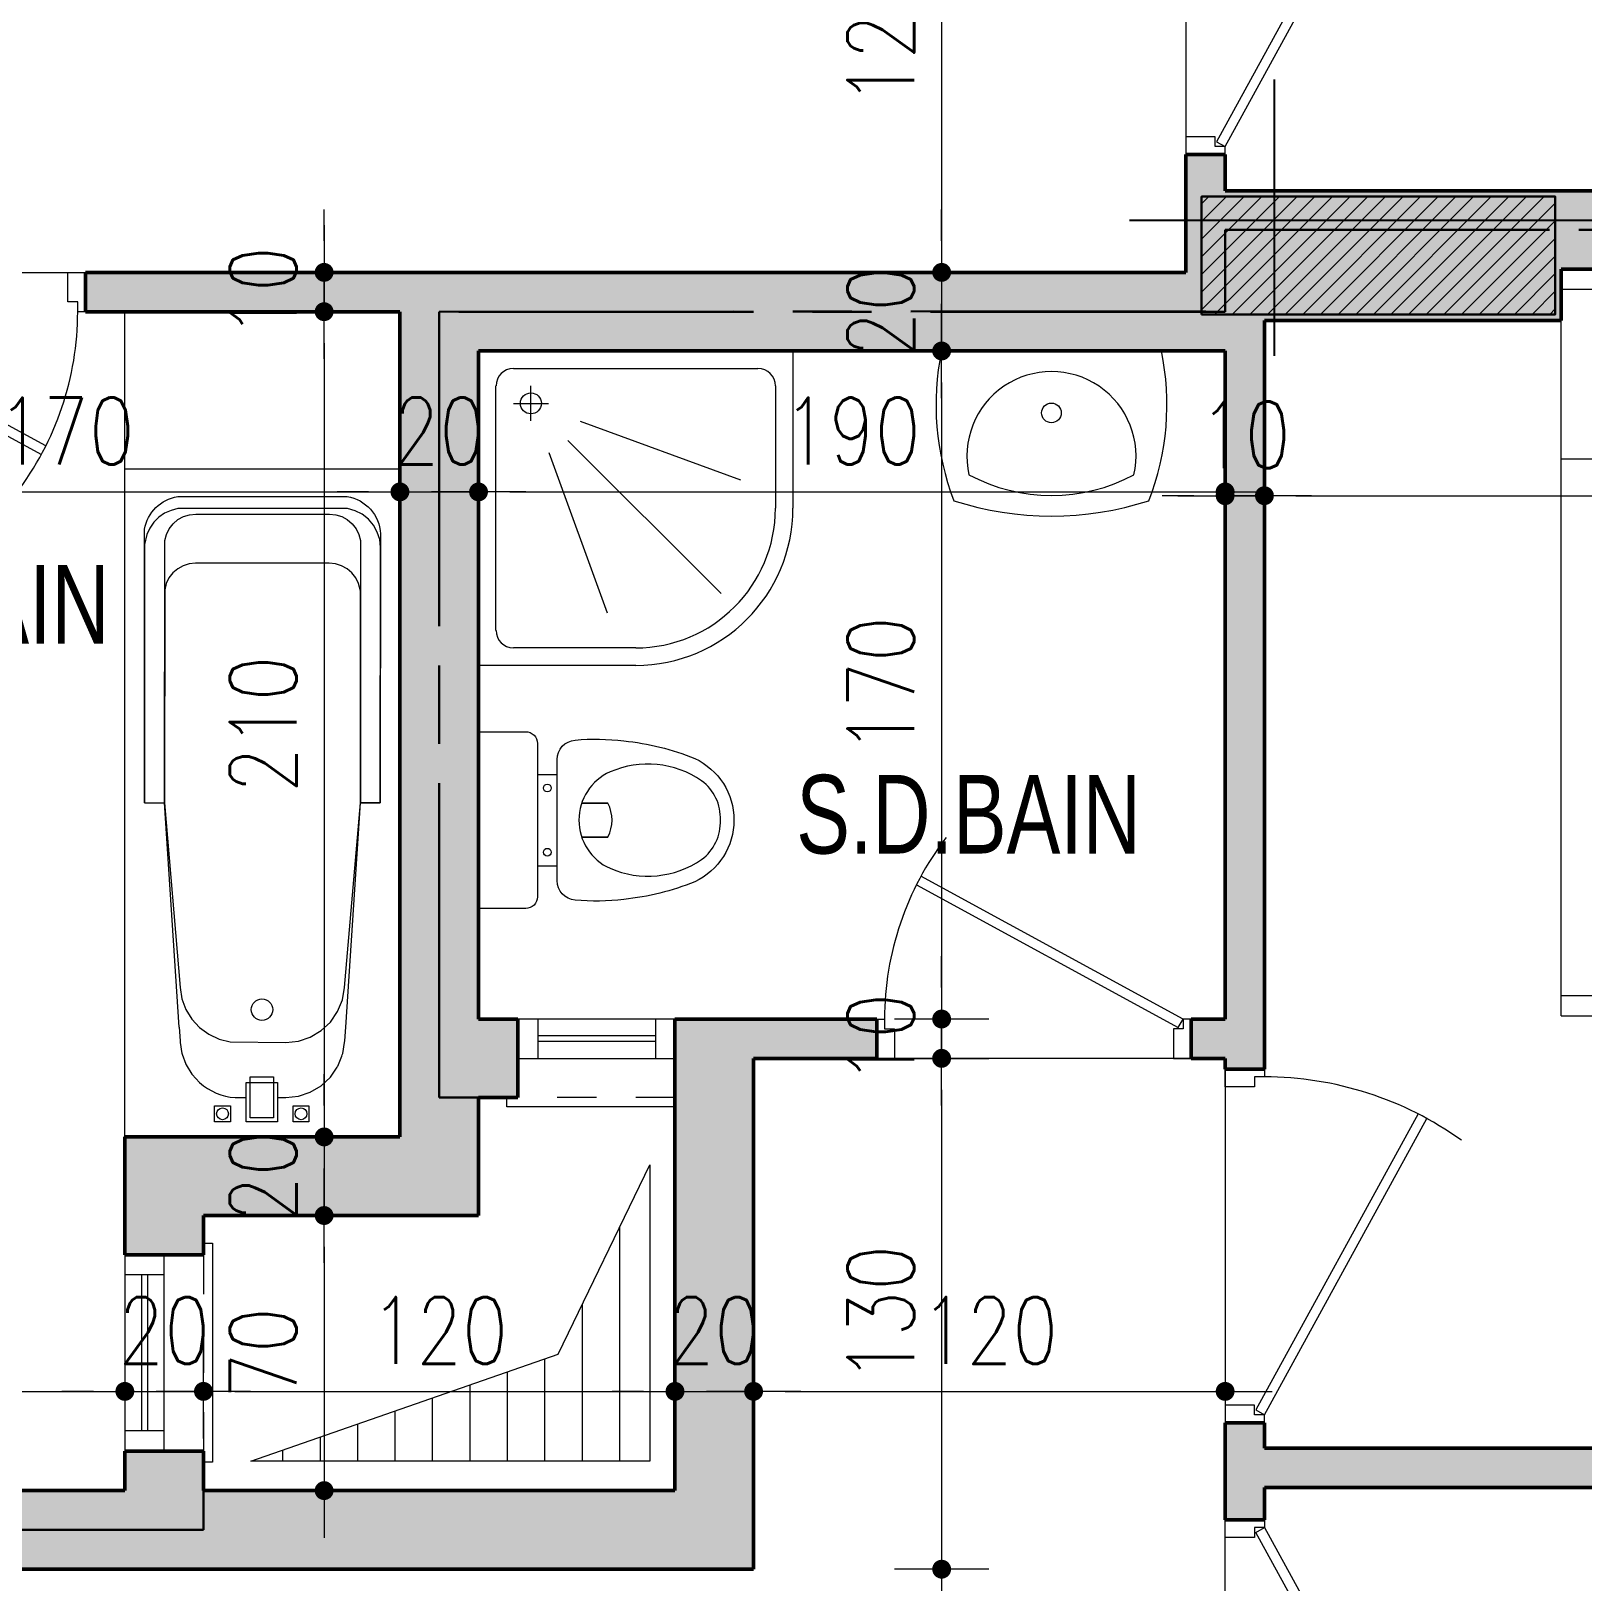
# Model space of a CAD drawing. Header units: millimetres. Extents: x 906 to 2589, y -1235 to -637.
# Drawn here: x 2562.404 to 2566.353, y -1218.896 to -1214.95 of the extents above; entities that cross this region are included whole.
import ezdxf

# ---------------------------------------------------------------- set-up
doc = ezdxf.new("R2010")
doc.units = ezdxf.units.MM
doc.linetypes.add('AXES', pattern=[2, 1.25, -0.25, 0.25, -0.25])
doc.linetypes.add('HIDDEN', pattern=[0.375, 0.25, -0.125])
doc.layers.get('DEFPOINTS').update_dxf_attribs({"color": 255, "lineweight": 13})
for name, color, linetype, lineweight in [('A-signe', 7, 'Continuous', 9), ('APPUITS', 7, 'Continuous', 18), ('AXE LIMITE', 1, 'AXES', 30), ('DIM.', 4, 'Continuous', 25), ('GAINE', 7, 'Continuous', 20), ('interrompu', 7, 'HIDDEN', 15), ('MENUISERIE', 7, 'Continuous', 13), ('MEUBLE', 35, 'Continuous', 15), ('MUR 0.5', 7, 'Continuous', 50), ('POTEAUX ARCH', 7, 'Continuous', 30), ('POTEAUX HACHURE', 7, 'Continuous', 15), ('SANITAIRE', 7, 'Continuous', 15), ('TEXTE', 7, 'Continuous', 20)]:
    doc.layers.add(name, color=color, linetype=linetype, lineweight=lineweight)
for name, color, linetype in [('AXE', 7, 'AXES'), ('TEINTE 1', 30, 'Continuous'), ('TEINTE 2', 3, 'Continuous')]:
    doc.layers.add(name, color=color, linetype=linetype)
doc.styles.add('atef', font='romans.shx', dxfattribs={"width": 0.8})
doc.styles.add('STYLE4', font='swisscl.ttf')
doc.dimstyles.new('COTEXT', dxfattribs={"dimscale": 0, "dimtxt": 0.17, "dimasz": 0.08, "dimexe": 0.015, "dimexo": 0.015, "dimgap": 0.07, "dimtad": 1, "dimdec": 0, "dimlfac": 100, "dimzin": 0, "dimdsep": 46, "dimtxsty": 'atef', "dimblk": 'SIG2', "dimcen": 0.15, "dimse1": 1, "dimse2": 1, "dimclrd": 256, "dimclre": 6, "dimclrt": 2, "dimadec": 0, "dimazin": 0, "dimtfac": 0.5, "dimtdec": 0, "dimtix": 1, "dimtmove": 2, "dimatfit": 1, "dimldrblk": 'SIG2', "dimfxl": 0.18, "dimtolj": 1, "dimtzin": 0, "dimlwd": 18, "dimarcsym": 0})

# ---------------------------------------------------------------- blocks, each defined once
blk = doc.blocks.new('PORTE 0.90')
at = {"layer": 'MENUISERIE'}
for points in [[(-0.7859, 0.3911), (-0.0325, -0.0217), (-0.02, 0), (-0.7742, 0.4132)], [(-0.9, 0), (-0.88, 0), (-0.88, -0.025), (-0.855, -0.025), (-0.855, -0.1), (-0.9, -0.1)], [(0, 0), (-0.02, 0), (-0.02, -0.025), (-0.045, -0.025), (-0.045, -0.1), (0, -0.1)]]:
    blk.add_lwpolyline(points, dxfattribs=at)
blk.add_arc((-0.02, 0), 0.86, 144.3645, 180, dxfattribs=at)
blk = doc.blocks.new('P - 0.80')
at = {"layer": 'MENUISERIE'}
for points in [[(-0.6991, 0.3412), (-0.0325, -0.0217), (-0.02, 0), (-0.6875, 0.3633)], [(-0.8, 0), (-0.78, 0), (-0.78, -0.025), (-0.755, -0.025), (-0.755, -0.1), (-0.8, -0.1)], [(0, 0), (-0.02, 0), (-0.02, -0.025), (-0.045, -0.025), (-0.045, -0.1), (0, -0.1)]]:
    blk.add_lwpolyline(points, dxfattribs=at)
blk.add_arc((-0.02, 0), 0.76, 142.5454, 180, dxfattribs=at)
blk = doc.blocks.new('BAIGNOIR 0.70-1.70')
at = {"layer": 'SANITAIRE'}
for p, q in [((0.138, 0.2794), (0.1006, 0.85)), ((0.562, 0.2794), (0.6, 0.85))]:
    blk.add_line(p, q, dxfattribs=at)
for points in [[(0, 1.7), (0.7, 1.7), (0.7, 0), (0, 0)], [(0.5998, 1.3897), (0.5949, 1.4081), (0.5877, 1.4226), (0.5778, 1.4353), (0.5656, 1.4458), (0.5514, 1.4536), (0.536, 1.4584), (0.52, 1.46), (0.18, 1.46), (0.164, 1.4584), (0.1486, 1.4536), (0.1344, 1.4458), (0.1222, 1.4353), (0.1123, 1.4226), (0.1051, 1.4081), (0.1014, 1.3925), (0.1006, 0.85), (0.1407, 0.38), (0.1454, 0.3515), (0.1555, 0.3243), (0.1706, 0.2996), (0.1902, 0.2783), (0.2136, 0.2612), (0.2398, 0.2488), (0.2679, 0.2417), (0.4097, 0.24), (0.4416, 0.2437), (0.472, 0.254), (0.4995, 0.2705), (0.523, 0.2924), (0.5413, 0.3188), (0.5536, 0.3485), (0.5593, 0.38), (0.6, 0.85)], [(0.3885, 0.0388), (0.3085, 0.0388), (0.3085, 0.1388), (0.3885, 0.1388)], [(0.3785, 0.0488), (0.3185, 0.0488), (0.3185, 0.1526), (0.3785, 0.1526)], [(0.2685, 0.0388), (0.2285, 0.0388), (0.2285, 0.0788), (0.2685, 0.0788)], [(0.4685, 0.0388), (0.4285, 0.0388), (0.4285, 0.0788), (0.4685, 0.0788)]]:
    blk.add_lwpolyline(points, close=True, dxfattribs=at)
for points in [[(0.0501, 0.85), (0.0501, 1.5465, -0.315661), (0.1344, 1.6296), (0.5656, 1.6296, -0.356924), (0.6506, 1.5346), (0.65, 0.85), (0.6, 0.85)], [(0.1452, 0.2123, 0.002879), (0.1457, 0.2106), (0.1552, 0.1851, 0.002875), (0.1559, 0.1836), (0.1703, 0.1601, 0.001962), (0.171, 0.1592), (0.1902, 0.1383, 0.167547), (0.2806, 0.1), (0.3085, 0.1), (0.3085, 0.1388), (0.3885, 0.1388), (0.3885, 0.1), (0.4097, 0.1), (0.4416, 0.1036), (0.472, 0.1139), (0.4995, 0.1304), (0.523, 0.1524), (0.5405, 0.1776, 0.004777), (0.5419, 0.1802), (0.5523, 0.2053, 0.012058), (0.5543, 0.2123)]]:
    blk.add_lwpolyline(points, format="xyb", dxfattribs=at)
at = {"layer": 'SANITAIRE', "elevation": 0.0009}
blk.add_lwpolyline([(0.1016, 1.5175), (0.1057, 1.5331), (0.1129, 1.5476), (0.1228, 1.5603), (0.135, 1.5708), (0.1491, 1.5786), (0.1645, 1.5834), (0.1806, 1.585), (0.5206, 1.585), (0.5366, 1.5834), (0.552, 1.5786), (0.5661, 1.5708), (0.5784, 1.5603), (0.5883, 1.5476), (0.5955, 1.5331), (0.5996, 1.5175), (0.6, 0.85), (0.65, 0.85), (0.6506, 1.5), (0.6486, 1.5201), (0.6425, 1.5393), (0.6328, 1.5569), (0.6197, 1.5723), (0.6038, 1.5847), (0.5857, 1.5936), (0.5662, 1.5988), (0.1349, 1.5988), (0.1176, 1.5944), (0.1012, 1.587), (0.0865, 1.5768), (0.0738, 1.5641), (0.0636, 1.5494), (0.0562, 1.533), (0.0501, 1.5079), (0.0501, 0.85), (0.1006, 0.85)], close=True, dxfattribs=at)
at = {"layer": 'SANITAIRE'}
for points in [[(0.0501, 0.85), (0.1006, 0.85)], [(0.138, 0.2794), (0.1404, 0.2447)], [(0.5596, 0.2447), (0.562, 0.2794)], [(0.1404, 0.2447), (0.1407, 0.24), (0.1452, 0.2123)], [(0.5543, 0.2123), (0.5593, 0.24), (0.5596, 0.2447)]]:
    blk.add_lwpolyline(points, dxfattribs=at)
for centre, radius in [((0.349, 0.3239), 0.0274), ((0.2485, 0.0588), 0.015), ((0.4485, 0.0588), 0.015)]:
    blk.add_circle(centre, radius, dxfattribs=at)
blk = doc.blocks.new('SIG2')
at = {"layer": 'A-signe'}
for p, q in [((0, 1.5), (0, 0.5)), ((0, 0.5), (0, -0.5)), ((-1.5, 0), (-0.5, 0)), ((-0.5, 0), (0.5, 0)), ((0.5, 0), (1.5, 0)), ((0, -0.5), (0, -1.5))]:
    blk.add_line(p, q, dxfattribs=at)
at = {"layer": 'A-signe', "const_width": 0.3}
blk.add_lwpolyline([(-0.15, 0, 1), (0.15, 0, 1)], format="xyb", close=True, dxfattribs=at)
blk = doc.blocks.new('*D1093')
at = {"layer": 'DEFPOINTS', "color": 0, "transparency": 16777216}
for p in [(2565.1985, -1214.364), (2564.7214, -1215.564), (2565.0305, -1215.564)]:
    blk.add_point(p, dxfattribs=at)
at = {"layer": 'DIM.', "lineweight": 18, "transparency": 16777216}
blk.add_line((2564.7214, -1214.444), (2564.7214, -1215.484), dxfattribs=at)
at = {"layer": 'DIM.', "lineweight": 18, "transparency": 16777216, "xscale": 0.08, "yscale": 0.08, "zscale": 0.08}
for p, rotation in [((2564.7214, -1214.364), 90), ((2564.7214, -1215.564), 270)]:
    blk.add_blockref('SIG2', p, dxfattribs=dict(at, rotation=rotation))
at = {"layer": 'DIM.', "color": 2, "transparency": 16777216, "insert": (2564.5664, -1214.964), "char_height": 0.17, "attachment_point": 5, "rotation": 90, "style": 'atef'}
blk.add_mtext('\\A1;120', dxfattribs=at)
blk = doc.blocks.new('*D1094')
at = {"layer": 'DEFPOINTS', "color": 0, "transparency": 16777216}
for p in [(2565.0886, -1215.564), (2564.7214, -1215.764), (2565.0305, -1215.764)]:
    blk.add_point(p, dxfattribs=at)
at = {"layer": 'DIM.', "lineweight": 18, "transparency": 16777216}
for p, q in [((2564.7214, -1215.484), (2564.7214, -1215.404)), ((2564.7214, -1215.564), (2564.7214, -1215.764)), ((2564.7214, -1215.844), (2564.7214, -1215.924))]:
    blk.add_line(p, q, dxfattribs=at)
at = {"layer": 'DIM.', "lineweight": 18, "transparency": 16777216, "xscale": 0.08, "yscale": 0.08, "zscale": 0.08}
for p, rotation in [((2564.7214, -1215.564), 270), ((2564.7214, -1215.764), 90)]:
    blk.add_blockref('SIG2', p, dxfattribs=dict(at, rotation=rotation))
at = {"layer": 'DIM.', "color": 2, "transparency": 16777216, "insert": (2564.5664, -1215.664), "char_height": 0.17, "attachment_point": 5, "rotation": 90, "style": 'atef'}
blk.add_mtext('\\A1;20', dxfattribs=at)
blk = doc.blocks.new('*D1095')
at = {"layer": 'DEFPOINTS', "color": 0, "transparency": 16777216}
for p in [(2565.0029, -1215.764), (2564.7214, -1217.464), (2565.3491, -1217.464)]:
    blk.add_point(p, dxfattribs=at)
at = {"layer": 'DIM.', "lineweight": 18, "transparency": 16777216}
blk.add_line((2564.7214, -1215.844), (2564.7214, -1217.384), dxfattribs=at)
at = {"layer": 'DIM.', "lineweight": 18, "transparency": 16777216, "xscale": 0.08, "yscale": 0.08, "zscale": 0.08}
for p, rotation in [((2564.7214, -1215.764), 90), ((2564.7214, -1217.464), 270)]:
    blk.add_blockref('SIG2', p, dxfattribs=dict(at, rotation=rotation))
at = {"layer": 'DIM.', "color": 2, "transparency": 16777216, "insert": (2564.5664, -1216.614), "char_height": 0.17, "attachment_point": 5, "rotation": 90, "style": 'atef'}
blk.add_mtext('\\A1;170', dxfattribs=at)
blk = doc.blocks.new('*D1096')
at = {"layer": 'DEFPOINTS', "color": 0, "transparency": 16777216}
for p in [(2565.0099, -1217.464), (2564.7214, -1217.564), (2565.0029, -1217.564)]:
    blk.add_point(p, dxfattribs=at)
at = {"layer": 'DIM.', "lineweight": 18, "transparency": 16777216}
for p, q in [((2564.7214, -1217.384), (2564.7214, -1217.304)), ((2564.7214, -1217.464), (2564.7214, -1217.564)), ((2564.7214, -1217.644), (2564.7214, -1217.724))]:
    blk.add_line(p, q, dxfattribs=at)
at = {"layer": 'DIM.', "lineweight": 18, "transparency": 16777216, "xscale": 0.08, "yscale": 0.08, "zscale": 0.08}
for p, rotation in [((2564.7214, -1217.464), 270), ((2564.7214, -1217.564), 90)]:
    blk.add_blockref('SIG2', p, dxfattribs=dict(at, rotation=rotation))
at = {"layer": 'DIM.', "color": 2, "transparency": 16777216, "insert": (2564.5664, -1217.514), "char_height": 0.17, "attachment_point": 5, "rotation": 90, "style": 'atef'}
blk.add_mtext('\\A1;10', dxfattribs=at)
blk = doc.blocks.new('*D1097')
at = {"layer": 'DEFPOINTS', "color": 0, "transparency": 16777216}
for p in [(2565.0673, -1217.564), (2564.2428, -1218.864), (2564.7214, -1218.864)]:
    blk.add_point(p, dxfattribs=at)
at = {"layer": 'DIM.', "lineweight": 18, "transparency": 16777216}
blk.add_line((2564.7214, -1217.644), (2564.7214, -1218.784), dxfattribs=at)
at = {"layer": 'DIM.', "lineweight": 18, "transparency": 16777216, "xscale": 0.08, "yscale": 0.08, "zscale": 0.08}
for p, rotation in [((2564.7214, -1217.564), 90), ((2564.7214, -1218.864), 270)]:
    blk.add_blockref('SIG2', p, dxfattribs=dict(at, rotation=rotation))
at = {"layer": 'DIM.', "color": 2, "transparency": 16777216, "insert": (2564.5664, -1218.214), "char_height": 0.17, "attachment_point": 5, "rotation": 90, "style": 'atef'}
blk.add_mtext('\\A1;130', dxfattribs=at)
blk = doc.blocks.new('*D1098')
at = {"layer": 'DEFPOINTS', "color": 0, "transparency": 16777216}
for p in [(2563.244, -1215.564), (2563.1499, -1215.664), (2563.244, -1215.664)]:
    blk.add_point(p, dxfattribs=at)
at = {"layer": 'DIM.', "lineweight": 18, "transparency": 16777216}
for p, q in [((2563.1499, -1215.484), (2563.1499, -1215.404)), ((2563.1499, -1215.564), (2563.1499, -1215.664)), ((2563.1499, -1215.744), (2563.1499, -1215.824))]:
    blk.add_line(p, q, dxfattribs=at)
at = {"layer": 'DIM.', "lineweight": 18, "transparency": 16777216, "xscale": 0.08, "yscale": 0.08, "zscale": 0.08}
for p, rotation in [((2563.1499, -1215.564), 270), ((2563.1499, -1215.664), 90)]:
    blk.add_blockref('SIG2', p, dxfattribs=dict(at, rotation=rotation))
at = {"layer": 'DIM.', "color": 2, "transparency": 16777216, "insert": (2562.9949, -1215.614), "char_height": 0.17, "attachment_point": 5, "rotation": 90, "style": 'atef'}
blk.add_mtext('\\A1;10', dxfattribs=at)
blk = doc.blocks.new('*D1101')
at = {"layer": 'DEFPOINTS', "color": 0, "transparency": 16777216}
for p in [(2561.6618, -1218.862), (2562.1815, -1222.9741), (2564.3397, -1222.9741)]:
    blk.add_point(p, dxfattribs=at)
at = {"layer": 'DIM.', "lineweight": 18, "transparency": 16777216}
blk.add_line((2562.1815, -1218.942), (2562.1815, -1222.8941), dxfattribs=at)
at = {"layer": 'DIM.', "lineweight": 18, "transparency": 16777216, "xscale": 0.08, "yscale": 0.08, "zscale": 0.08}
for p, rotation in [((2562.1815, -1218.862), 90), ((2562.1815, -1222.9741), 270)]:
    blk.add_blockref('SIG2', p, dxfattribs=dict(at, rotation=rotation))
at = {"layer": 'DIM.', "color": 2, "transparency": 16777216, "insert": (2562.0265, -1220.9181), "char_height": 0.17, "attachment_point": 5, "rotation": 90, "style": 'atef'}
blk.add_mtext('\\A1;411', dxfattribs=at)
blk = doc.blocks.new('CUVETTE -2')
at = {"layer": 'SANITAIRE'}
for p, q in [((0.1089, 0.15), (0.1089, 0.2)), ((0.3411, 0.15), (0.3411, 0.2))]:
    blk.add_line(p, q, dxfattribs=at)
at = {"layer": 'SANITAIRE', "flags": 128}
for points in [[(0.068, 0.5503, -0.290899), (0.225, 0.6501)], [(0.225, 0.6501, -0.290899), (0.382, 0.5503)], [(0.225, 0.6154, 0.251168), (0.1249, 0.5678)], [(0.3251, 0.5678, 0.251168), (0.225, 0.6154)], [(0.1249, 0.5678, 0.259575), (0.1024, 0.335)], [(0.3476, 0.335, 0.259575), (0.3251, 0.5678)], [(0.0232, 0.3699, -0.068521), (0.068, 0.5503)], [(0.382, 0.5503, -0.068521), (0.4268, 0.3699)], [(0.0212, 0.2458, -0.05039), (0.0232, 0.3699)], [(0.4268, 0.3699, -0.05039), (0.4288, 0.2458)], [(0.1024, 0.335, 0.300692), (0.225, 0.2557)], [(0.225, 0.2557, 0.300692), (0.3476, 0.335)], [(0.379, 0.2), (0.071, 0.2, -0.39005), (0.0212, 0.2458)], [(0.4288, 0.2458, -0.39005), (0.379, 0.2)], [(0.45, 0), (0, 0), (0, 0.12, -0.414214), (0.03, 0.15)], [(0.03, 0.15), (0.42, 0.15, -0.414214), (0.45, 0.12)]]:
    blk.add_lwpolyline(points, format="xyb", dxfattribs=at)
at = {"layer": 'SANITAIRE'}
for points in [[(0.1819, 0.3292), (0.1819, 0.3292), (0.1819, 0.2625), (0.1819, 0.2625)], [(0.2681, 0.3292), (0.2681, 0.3292), (0.2681, 0.2625), (0.2681, 0.2625)]]:
    blk.add_lwpolyline(points, close=True, dxfattribs=at)
at = {"layer": 'SANITAIRE', "flags": 128}
blk.add_lwpolyline([(0.45, 0.12), (0.45, 0)], dxfattribs=at)
at = {"layer": 'SANITAIRE'}
for centre in [(0.1434, 0.175), (0.3066, 0.175)]:
    blk.add_circle(centre, 0.00977, dxfattribs=at)
blk.add_arc((0.225, 0.246), 0.0937, 62.6078, 117.3922, dxfattribs=at)
blk = doc.blocks.new('douche-2')
at = {"color": 0, "linetype": 'ByBlock'}
for p, q in [((0.0889, -0.0444), (0.7111, -0.0444)), ((0.0444, -0.7111), (0.0444, -0.0889)), ((0.1333, -0.1778), (0.1333, -0.0889)), ((0.7556, -0.0889), (0.7556, -0.4)), ((0.0889, -0.1333), (0.1778, -0.1333)), ((0.2586, -0.1789), (0.6667, -0.3275)), ((0.2276, -0.2276), (0.6171, -0.6171)), ((0.1789, -0.2586), (0.3275, -0.6667)), ((0.4, -0.7556), (0.0889, -0.7556))]:
    blk.add_line(p, q, dxfattribs=at)
at = {"color": 0}
blk.add_lwpolyline([(0.4, -0.8), (0, -0.8), (0, 0), (0.8, 0), (0.8, -0.4)], dxfattribs=at)
at = {"color": 0, "linetype": 'ByBlock'}
blk.add_circle((0.1333, -0.1333), 0.0267, dxfattribs=at)
for centre, radius, start, end in [((0.0889, -0.0889), 0.0444, 90, 180), ((0.7111, -0.0889), 0.0444, 0, 90), ((0.4, -0.4), 0.3556, 270, 0), ((0.4, -0.4), 0.4, 270, 0), ((0.0889, -0.7111), 0.0444, 180, 270)]:
    blk.add_arc(centre, radius, start, end, dxfattribs=at)
blk = doc.blocks.new('L.MAIN 56-46')
at = {"layer": 'SANITAIRE', "linetype": 'Continuous'}
blk.add_line((0, 0), (0, 0.56), dxfattribs=at)
blk.add_circle((-0.1575, 0.28), 0.025, dxfattribs=at)
for centre, radius, start, end in [((-0.1365, -0.1054), 0.6792, 78.4082, 111.1055), ((0.3903, 0.2801), 0.8103, 162.1661, 197.8338), ((0.0788, 0.28), 0.4463, 151.9275, 208.0725), ((-0.2678, 0.28), 0.2153, 257.3196, 102.6804), ((-0.1365, 0.6605), 0.6744, 248.7374, 281.6753)]:
    blk.add_arc(centre, radius, start, end, dxfattribs=at)
blk = doc.blocks.new('*D1283')
at = {"layer": 'DEFPOINTS', "color": 0, "transparency": 16777216}
for p in [(2563.5428, -1215.764), (2565.4428, -1215.764), (2565.4428, -1216.1226)]:
    blk.add_point(p, dxfattribs=at)
at = {"layer": 'DIM.', "lineweight": 18, "transparency": 16777216}
blk.add_line((2563.6228, -1216.1226), (2565.3628, -1216.1226), dxfattribs=at)
at = {"layer": 'DIM.', "lineweight": 18, "transparency": 16777216, "xscale": 0.08, "yscale": 0.08, "zscale": 0.08, "rotation": 180}
blk.add_blockref('SIG2', (2563.5428, -1216.1226), dxfattribs=at)
at = {"layer": 'DIM.', "lineweight": 18, "transparency": 16777216, "xscale": 0.08, "yscale": 0.08, "zscale": 0.08}
blk.add_blockref('SIG2', (2565.4428, -1216.1226), dxfattribs=at)
at = {"layer": 'DIM.', "color": 2, "transparency": 16777216, "insert": (2564.4928, -1215.9676), "char_height": 0.17, "attachment_point": 5, "style": 'atef'}
blk.add_mtext('\\A1;190', dxfattribs=at)
blk = doc.blocks.new('*D1146')
at = {"layer": 'DEFPOINTS', "color": 0, "transparency": 16777216}
for p in [(2562.6428, -1218.4115), (2561.6428, -1218.664), (2562.6428, -1218.664)]:
    blk.add_point(p, dxfattribs=at)
at = {"layer": 'DIM.', "lineweight": 18, "transparency": 16777216}
blk.add_line((2561.7228, -1218.4115), (2562.5628, -1218.4115), dxfattribs=at)
at = {"layer": 'DIM.', "lineweight": 18, "transparency": 16777216, "xscale": 0.08, "yscale": 0.08, "zscale": 0.08, "rotation": 180}
blk.add_blockref('SIG2', (2561.6428, -1218.4115), dxfattribs=at)
at = {"layer": 'DIM.', "lineweight": 18, "transparency": 16777216, "xscale": 0.08, "yscale": 0.08, "zscale": 0.08}
blk.add_blockref('SIG2', (2562.6428, -1218.4115), dxfattribs=at)
at = {"layer": 'DIM.', "color": 2, "transparency": 16777216, "insert": (2562.1428, -1218.2565), "char_height": 0.17, "attachment_point": 5, "style": 'atef'}
blk.add_mtext('\\A1;100', dxfattribs=at)
blk = doc.blocks.new('*D1147')
at = {"layer": 'DEFPOINTS', "color": 0, "transparency": 16777216}
for p in [(2562.8428, -1218.4115), (2562.6428, -1218.664), (2562.8428, -1218.664)]:
    blk.add_point(p, dxfattribs=at)
at = {"layer": 'DIM.', "lineweight": 18, "transparency": 16777216}
for p, q in [((2562.5628, -1218.4115), (2562.4828, -1218.4115)), ((2562.6428, -1218.4115), (2562.8428, -1218.4115)), ((2562.9228, -1218.4115), (2563.0028, -1218.4115))]:
    blk.add_line(p, q, dxfattribs=at)
at = {"layer": 'DIM.', "lineweight": 18, "transparency": 16777216, "xscale": 0.08, "yscale": 0.08, "zscale": 0.08}
blk.add_blockref('SIG2', (2562.6428, -1218.4115), dxfattribs=at)
at = {"layer": 'DIM.', "lineweight": 18, "transparency": 16777216, "xscale": 0.08, "yscale": 0.08, "zscale": 0.08, "rotation": 180}
blk.add_blockref('SIG2', (2562.8428, -1218.4115), dxfattribs=at)
at = {"layer": 'DIM.', "color": 2, "transparency": 16777216, "insert": (2562.7428, -1218.2565), "char_height": 0.17, "attachment_point": 5, "style": 'atef'}
blk.add_mtext('\\A1;20', dxfattribs=at)
blk = doc.blocks.new('*D1148')
at = {"layer": 'DEFPOINTS', "color": 0, "transparency": 16777216}
for p in [(2564.0428, -1218.4115), (2562.8428, -1218.664), (2564.0428, -1218.664)]:
    blk.add_point(p, dxfattribs=at)
at = {"layer": 'DIM.', "lineweight": 18, "transparency": 16777216}
blk.add_line((2562.9228, -1218.4115), (2563.9628, -1218.4115), dxfattribs=at)
at = {"layer": 'DIM.', "lineweight": 18, "transparency": 16777216, "xscale": 0.08, "yscale": 0.08, "zscale": 0.08, "rotation": 180}
blk.add_blockref('SIG2', (2562.8428, -1218.4115), dxfattribs=at)
at = {"layer": 'DIM.', "lineweight": 18, "transparency": 16777216, "xscale": 0.08, "yscale": 0.08, "zscale": 0.08}
blk.add_blockref('SIG2', (2564.0428, -1218.4115), dxfattribs=at)
at = {"layer": 'DIM.', "color": 2, "transparency": 16777216, "insert": (2563.4428, -1218.2565), "char_height": 0.17, "attachment_point": 5, "style": 'atef'}
blk.add_mtext('\\A1;120', dxfattribs=at)
blk = doc.blocks.new('*D1149')
at = {"layer": 'DEFPOINTS', "color": 0, "transparency": 16777216}
for p in [(2564.2428, -1218.4115), (2564.0428, -1218.664), (2564.2428, -1218.864)]:
    blk.add_point(p, dxfattribs=at)
at = {"layer": 'DIM.', "lineweight": 18, "transparency": 16777216}
for p, q in [((2563.9628, -1218.4115), (2563.8828, -1218.4115)), ((2564.0428, -1218.4115), (2564.2428, -1218.4115)), ((2564.3228, -1218.4115), (2564.4028, -1218.4115))]:
    blk.add_line(p, q, dxfattribs=at)
at = {"layer": 'DIM.', "lineweight": 18, "transparency": 16777216, "xscale": 0.08, "yscale": 0.08, "zscale": 0.08}
blk.add_blockref('SIG2', (2564.0428, -1218.4115), dxfattribs=at)
at = {"layer": 'DIM.', "lineweight": 18, "transparency": 16777216, "xscale": 0.08, "yscale": 0.08, "zscale": 0.08, "rotation": 180}
blk.add_blockref('SIG2', (2564.2428, -1218.4115), dxfattribs=at)
at = {"layer": 'DIM.', "color": 2, "transparency": 16777216, "insert": (2564.1428, -1218.2565), "char_height": 0.17, "attachment_point": 5, "style": 'atef'}
blk.add_mtext('\\A1;20', dxfattribs=at)
blk = doc.blocks.new('*D1150')
at = {"layer": 'DEFPOINTS', "color": 0, "transparency": 16777216}
for p in [(2565.4428, -1218.1598), (2565.4428, -1218.4115), (2564.2428, -1218.864)]:
    blk.add_point(p, dxfattribs=at)
at = {"layer": 'DIM.', "lineweight": 18, "transparency": 16777216}
blk.add_line((2564.3228, -1218.4115), (2565.3628, -1218.4115), dxfattribs=at)
at = {"layer": 'DIM.', "lineweight": 18, "transparency": 16777216, "xscale": 0.08, "yscale": 0.08, "zscale": 0.08, "rotation": 180}
blk.add_blockref('SIG2', (2564.2428, -1218.4115), dxfattribs=at)
at = {"layer": 'DIM.', "lineweight": 18, "transparency": 16777216, "xscale": 0.08, "yscale": 0.08, "zscale": 0.08}
blk.add_blockref('SIG2', (2565.4428, -1218.4115), dxfattribs=at)
at = {"layer": 'DIM.', "color": 2, "transparency": 16777216, "insert": (2564.8428, -1218.2565), "char_height": 0.17, "attachment_point": 5, "style": 'atef'}
blk.add_mtext('\\A1;120', dxfattribs=at)
blk = doc.blocks.new('*D1281')
at = {"layer": 'DEFPOINTS', "color": 0, "transparency": 16777216}
for p in [(2563.3428, -1216.1226), (2561.6428, -1216.4564), (2563.3428, -1216.4564)]:
    blk.add_point(p, dxfattribs=at)
at = {"layer": 'DIM.', "lineweight": 18, "transparency": 16777216}
blk.add_line((2561.7228, -1216.1226), (2563.2628, -1216.1226), dxfattribs=at)
at = {"layer": 'DIM.', "lineweight": 18, "transparency": 16777216, "xscale": 0.08, "yscale": 0.08, "zscale": 0.08, "rotation": 180}
blk.add_blockref('SIG2', (2561.6428, -1216.1226), dxfattribs=at)
at = {"layer": 'DIM.', "lineweight": 18, "transparency": 16777216, "xscale": 0.08, "yscale": 0.08, "zscale": 0.08}
blk.add_blockref('SIG2', (2563.3428, -1216.1226), dxfattribs=at)
at = {"layer": 'DIM.', "color": 2, "transparency": 16777216, "insert": (2562.4928, -1215.9676), "char_height": 0.17, "attachment_point": 5, "style": 'atef'}
blk.add_mtext('\\A1;170', dxfattribs=at)
blk = doc.blocks.new('*D1282')
at = {"layer": 'DEFPOINTS', "color": 0, "transparency": 16777216}
for p in [(2563.5428, -1215.764), (2563.5428, -1216.1226), (2563.3428, -1216.4564)]:
    blk.add_point(p, dxfattribs=at)
at = {"layer": 'DIM.', "lineweight": 18, "transparency": 16777216}
for p, q in [((2563.2628, -1216.1226), (2563.1828, -1216.1226)), ((2563.3428, -1216.1226), (2563.5428, -1216.1226)), ((2563.6228, -1216.1226), (2563.7028, -1216.1226))]:
    blk.add_line(p, q, dxfattribs=at)
at = {"layer": 'DIM.', "lineweight": 18, "transparency": 16777216, "xscale": 0.08, "yscale": 0.08, "zscale": 0.08}
blk.add_blockref('SIG2', (2563.3428, -1216.1226), dxfattribs=at)
at = {"layer": 'DIM.', "lineweight": 18, "transparency": 16777216, "xscale": 0.08, "yscale": 0.08, "zscale": 0.08, "rotation": 180}
blk.add_blockref('SIG2', (2563.5428, -1216.1226), dxfattribs=at)
at = {"layer": 'DIM.', "color": 2, "transparency": 16777216, "insert": (2563.4428, -1215.9676), "char_height": 0.17, "attachment_point": 5, "style": 'atef'}
blk.add_mtext('\\A1;20', dxfattribs=at)
blk = doc.blocks.new('*D1156')
at = {"layer": 'DEFPOINTS', "color": 0, "transparency": 16777216}
for p in [(2565.4428, -1215.6628), (2565.5428, -1215.8645), (2565.5428, -1216.1323)]:
    blk.add_point(p, dxfattribs=at)
at = {"layer": 'DIM.', "lineweight": 18, "transparency": 16777216}
for p, q in [((2565.3628, -1216.1323), (2565.2828, -1216.1323)), ((2565.4428, -1216.1323), (2565.5428, -1216.1323)), ((2565.6228, -1216.1323), (2565.7028, -1216.1323))]:
    blk.add_line(p, q, dxfattribs=at)
at = {"layer": 'DIM.', "lineweight": 18, "transparency": 16777216, "xscale": 0.08, "yscale": 0.08, "zscale": 0.08}
blk.add_blockref('SIG2', (2565.4428, -1216.1323), dxfattribs=at)
at = {"layer": 'DIM.', "lineweight": 18, "transparency": 16777216, "xscale": 0.08, "yscale": 0.08, "zscale": 0.08, "rotation": 180}
blk.add_blockref('SIG2', (2565.5428, -1216.1323), dxfattribs=at)
at = {"layer": 'DIM.', "color": 2, "transparency": 16777216, "insert": (2565.4928, -1215.9773), "char_height": 0.17, "attachment_point": 5, "style": 'atef'}
blk.add_mtext('\\A1;10', dxfattribs=at)
blk = doc.blocks.new('*D1284')
at = {"layer": 'DEFPOINTS', "color": 0, "transparency": 16777216}
for p in [(2565.5428, -1215.9658), (2569.6428, -1215.9561), (2569.6428, -1216.1323)]:
    blk.add_point(p, dxfattribs=at)
at = {"layer": 'DIM.', "lineweight": 18, "transparency": 16777216}
blk.add_line((2565.6228, -1216.1323), (2569.5628, -1216.1323), dxfattribs=at)
at = {"layer": 'DIM.', "lineweight": 18, "transparency": 16777216, "xscale": 0.08, "yscale": 0.08, "zscale": 0.08, "rotation": 180}
blk.add_blockref('SIG2', (2565.5428, -1216.1323), dxfattribs=at)
at = {"layer": 'DIM.', "lineweight": 18, "transparency": 16777216, "xscale": 0.08, "yscale": 0.08, "zscale": 0.08}
blk.add_blockref('SIG2', (2569.6428, -1216.1323), dxfattribs=at)
at = {"layer": 'DIM.', "color": 2, "transparency": 16777216, "insert": (2567.5928, -1215.9773), "char_height": 0.17, "attachment_point": 5, "style": 'atef'}
blk.add_mtext('\\A1;410', dxfattribs=at)
blk = doc.blocks.new('*D1285')
at = {"layer": 'DEFPOINTS', "color": 0, "transparency": 16777216}
for p in [(2563.3428, -1215.664), (2563.1499, -1217.764), (2563.3428, -1217.764)]:
    blk.add_point(p, dxfattribs=at)
at = {"layer": 'DIM.', "lineweight": 18, "transparency": 16777216}
blk.add_line((2563.1499, -1215.744), (2563.1499, -1217.684), dxfattribs=at)
at = {"layer": 'DIM.', "lineweight": 18, "transparency": 16777216, "xscale": 0.08, "yscale": 0.08, "zscale": 0.08}
for p, rotation in [((2563.1499, -1215.664), 90), ((2563.1499, -1217.764), 270)]:
    blk.add_blockref('SIG2', p, dxfattribs=dict(at, rotation=rotation))
at = {"layer": 'DIM.', "color": 2, "transparency": 16777216, "insert": (2562.9949, -1216.714), "char_height": 0.17, "attachment_point": 5, "rotation": 90, "style": 'atef'}
blk.add_mtext('\\A1;210', dxfattribs=at)
blk = doc.blocks.new('*D1286')
at = {"layer": 'DEFPOINTS', "color": 0, "transparency": 16777216}
for p in [(2563.3428, -1217.764), (2563.1499, -1217.964), (2563.5428, -1217.964)]:
    blk.add_point(p, dxfattribs=at)
at = {"layer": 'DIM.', "lineweight": 18, "transparency": 16777216}
for p, q in [((2563.1499, -1217.684), (2563.1499, -1217.604)), ((2563.1499, -1217.764), (2563.1499, -1217.964)), ((2563.1499, -1218.044), (2563.1499, -1218.124))]:
    blk.add_line(p, q, dxfattribs=at)
at = {"layer": 'DIM.', "lineweight": 18, "transparency": 16777216, "xscale": 0.08, "yscale": 0.08, "zscale": 0.08}
for p, rotation in [((2563.1499, -1217.764), 270), ((2563.1499, -1217.964), 90)]:
    blk.add_blockref('SIG2', p, dxfattribs=dict(at, rotation=rotation))
at = {"layer": 'DIM.', "color": 2, "transparency": 16777216, "insert": (2562.9949, -1217.864), "char_height": 0.17, "attachment_point": 5, "rotation": 90, "style": 'atef'}
blk.add_mtext('\\A1;20', dxfattribs=at)
blk = doc.blocks.new('*D1287')
at = {"layer": 'DEFPOINTS', "color": 0, "transparency": 16777216}
for p in [(2563.5428, -1217.964), (2563.1499, -1218.664), (2563.4428, -1218.664)]:
    blk.add_point(p, dxfattribs=at)
at = {"layer": 'DIM.', "lineweight": 18, "transparency": 16777216}
blk.add_line((2563.1499, -1218.044), (2563.1499, -1218.584), dxfattribs=at)
at = {"layer": 'DIM.', "lineweight": 18, "transparency": 16777216, "xscale": 0.08, "yscale": 0.08, "zscale": 0.08}
for p, rotation in [((2563.1499, -1217.964), 90), ((2563.1499, -1218.664), 270)]:
    blk.add_blockref('SIG2', p, dxfattribs=dict(at, rotation=rotation))
at = {"layer": 'DIM.', "color": 2, "transparency": 16777216, "insert": (2562.9949, -1218.314), "char_height": 0.17, "attachment_point": 5, "rotation": 90, "style": 'atef'}
blk.add_mtext('\\A1;70', dxfattribs=at)
blk = doc.blocks.new('A$C4AA77CC6')
at = {"linetype": 'ByBlock'}
for p, q in [((1.1226, 2.0646), (0, 0.5318)), ((1.8487, 1.5329), (1.1226, 2.0646)), ((1.0926, 2.0237), (1.8187, 1.4919)), ((1.8487, 1.5329), (0.7261, 0)), ((0.5703, 1.3105), (0.9596, 1.0253)), ((0.6745, 0.636), (0.5703, 1.3105)), ((0.9596, 1.0253), (0.6745, 0.636)), ((0.3964, 0.9656), (0.1713, 0.6582)), ((0.6526, 0.778), (0.3964, 0.9656)), ((0.1713, 0.6582), (0.6426, 0.313)), ((1.0112, 0.3894), (0.6745, 0.636)), ((0.7561, 0.041), (0.03, 0.5727)), ((0, 0.5318), (0.7261, 0)), ((0.6426, 0.313), (0.8077, 0.5384))]:
    blk.add_line(p, q, dxfattribs=at)

msp = doc.modelspace()

# ---------------------------------------------------------------- hatches: boundary and pattern name
at = {"layer": 'GAINE'}
h = msp.add_hatch(dxfattribs=at)
h.set_pattern_fill('ANSI31', color=256, scale=0.03, angle=45)
h.set_pattern_definition([(90, (1404.80503, -156.94594), (-0.09525, 2e-17), [])])
h.paths.add_polyline_path([(2563.979, -1217.8352), (2563.979, -1218.5892), (2562.9634, -1218.5892), (2563.7458, -1218.3168)])
at = {"layer": 'POTEAUX HACHURE'}
h = msp.add_hatch(dxfattribs=at)
h.set_pattern_fill('ANSI31', color=256, scale=0.01)
h.set_pattern_definition([(45, (1519.92713, -320.840743), (-0.0224506403, 0.0224506403), [])])
h.paths.add_polyline_path([(2565.383, -1215.6711), (2566.283, -1215.6711), (2566.283, -1215.3711), (2565.383, -1215.3711)])
at = {"layer": 'TEINTE 1'}
h = msp.add_hatch(color=256, dxfattribs=at)
h.dxf.hatch_style = 1
h.paths.add_polyline_path([(2568.7928, -1214.2561), (2568.8728, -1214.2561), (2568.8728, -1214.0061), (2568.5428, -1214.0061), (2568.5428, -1215.3561), (2565.4428, -1215.3561), (2565.4428, -1215.264), (2565.3428, -1215.264), (2565.3428, -1215.264), (2565.3428, -1215.564), (2562.5428, -1215.564), (2562.5428, -1215.664), (2563.3428, -1215.664), (2563.3428, -1217.764), (2563.3428, -1217.764), (2562.6428, -1217.764), (2562.6428, -1218.064), (2562.8428, -1218.064), (2562.8428, -1217.964), (2563.5428, -1217.964), (2563.5428, -1217.664), (2563.4428, -1217.664), (2563.4428, -1215.664), (2565.4428, -1215.6628), (2565.4428, -1215.4561), (2568.6678, -1215.4561), (2568.6678, -1215.3061), (2568.7928, -1215.3061)])
h = msp.add_hatch(color=256, dxfattribs=at)
h.dxf.hatch_style = 1
h.paths.add_polyline_path([(2562.8428, -1218.664), (2562.8428, -1218.564), (2562.6428, -1218.564), (2562.6428, -1218.664), (2561.6428, -1218.664), (2561.6428, -1215.664), (2561.7428, -1215.664), (2561.7428, -1215.564), (2561.1428, -1215.564), (2561.1428, -1215.414), (2561.0428, -1215.414), (2561.0428, -1215.664), (2561.5428, -1215.664), (2561.5428, -1218.614), (2559.1628, -1218.614), (2559.1628, -1218.0846), (2559.0321, -1217.9539), (2558.9614, -1218.0246), (2559.0628, -1218.1261), (2559.0628, -1218.714), (2561.1128, -1218.714), (2561.1128, -1218.764), (2562.8428, -1218.764)])
at = {"layer": 'TEINTE 2'}
h = msp.add_hatch(color=256, dxfattribs=at)
h.dxf.hatch_style = 1
h.paths.add_polyline_path([(2569.8928, -1215.3061), (2568.6678, -1215.3061), (2568.6678, -1215.4561), (2565.4428, -1215.4561), (2565.4428, -1215.6628), (2563.4428, -1215.664), (2563.4428, -1217.664), (2563.5428, -1217.664), (2563.6428, -1217.664), (2563.6428, -1217.464), (2563.5428, -1217.464), (2563.5428, -1215.764), (2565.4428, -1215.764), (2565.4428, -1217.464), (2565.3561, -1217.464), (2565.3561, -1217.564), (2565.4428, -1217.564), (2565.4428, -1217.5913), (2565.5428, -1217.5913), (2565.5428, -1215.6861), (2566.298, -1215.6861), (2566.298, -1215.5561), (2569.6428, -1215.5561), (2569.6428, -1216.3561), (2569.9728, -1216.3561), (2569.9728, -1216.1061), (2569.8928, -1216.1061)])
h = msp.add_hatch(color=256, dxfattribs=at)
h.dxf.hatch_style = 1
h.paths.add_polyline_path([(2564.2428, -1217.564), (2564.5561, -1217.564), (2564.5561, -1217.464), (2564.0428, -1217.464), (2564.0428, -1218.664), (2562.8428, -1218.664), (2562.8428, -1218.664), (2562.8428, -1218.764), (2561.1128, -1218.764), (2561.1128, -1221.3499), (2561.2128, -1221.3499), (2561.2128, -1218.864), (2564.2428, -1218.864)])
h = msp.add_hatch(color=256, dxfattribs=at)
h.dxf.hatch_style = 1
h.paths.add_polyline_path([(2569.8928, -1218.0061), (2569.9728, -1218.0061), (2569.9728, -1217.7561), (2569.6428, -1217.7561), (2569.6425, -1218.5561), (2565.5428, -1218.5561), (2565.5428, -1218.4913), (2565.4428, -1218.4913), (2565.4428, -1218.7381), (2565.5428, -1218.7381), (2565.5428, -1218.6561), (2567.6428, -1218.6561), (2569.6428, -1218.6561), (2569.6428, -1219.4561), (2569.9728, -1219.4561), (2569.9728, -1219.2061), (2569.8928, -1219.2061)])

# ---------------------------------------------------------------- linework, layer by layer
at = {"layer": 'APPUITS'}
for points in [[(2564.0428, -1217.687), (2563.615, -1217.687), (2563.615, -1217.664)], [(2562.8428, -1218.034), (2562.8658, -1218.034), (2562.8658, -1218.5919), (2562.8428, -1218.5919)]]:
    msp.add_lwpolyline(points, dxfattribs=at)
at = {"layer": 'AXE'}
for p, q in [((2565.5678, -1215.073), (2565.5678, -1215.776)), ((2565.1995, -1215.4311), (2566.4385, -1215.4311))]:
    msp.add_line(p, q, dxfattribs=at)
at = {"layer": 'AXE LIMITE', "ltscale": 0.6}
for points in [[(2562.8428, -1218.664), (2562.8428, -1218.764), (2561.1128, -1218.764), (2561.1128, -1218.714), (2559.0628, -1218.714), (2559.0628, -1218.1261), (2557.9427, -1217.0059), (2557.9427, -1212.914)], [(2563.5428, -1217.664), (2563.4428, -1217.664), (2563.4428, -1215.664), (2565.4428, -1215.6628), (2565.4428, -1215.4561), (2568.6678, -1215.4561), (2568.6678, -1215.3061)], [(2568.6678, -1215.3061), (2568.6678, -1215.4561), (2565.4428, -1215.4561), (2565.4428, -1215.664), (2563.4428, -1215.664), (2563.4428, -1217.664), (2563.5428, -1217.664)], [(2566.9879, -1225.434), (2566.9879, -1225.5761), (2563.2128, -1225.5761), (2563.2128, -1223.0761), (2561.1128, -1223.0761), (2561.1128, -1218.764), (2562.8428, -1218.764), (2562.8428, -1218.664)]]:
    msp.add_lwpolyline(points, dxfattribs=at)
at = {"layer": 'GAINE'}
msp.add_lwpolyline([(2563.979, -1217.8352), (2563.979, -1218.5892), (2562.9634, -1218.5892), (2563.7458, -1218.3168)], close=True, dxfattribs=at)
at = {"layer": 'interrompu', "ltscale": 0.2}
for p, q in [((2564.0428, -1217.664), (2563.6428, -1217.664)), ((2562.8428, -1218.064), (2562.8428, -1218.564))]:
    msp.add_line(p, q, dxfattribs=at)
at = {"layer": 'MENUISERIE'}
for p, q in [((2565.3428, -1214.364), (2565.3428, -1215.264)), ((2561.7428, -1215.564), (2562.5428, -1215.564)), ((2565.3561, -1217.564), (2564.5561, -1217.564)), ((2565.4428, -1217.5913), (2565.4428, -1218.4913)), ((2565.4428, -1219.6381), (2565.4428, -1218.7381))]:
    msp.add_line(p, q, dxfattribs=at)
at = {"layer": 'MENUISERIE', "color": 2, "linetype": 'Continuous'}
for p, q in [((2564.0428, -1217.464), (2563.6428, -1217.464)), ((2563.6949, -1217.564), (2563.6949, -1217.464)), ((2563.9928, -1217.464), (2563.9928, -1217.564)), ((2563.9928, -1217.5065), (2563.695, -1217.5065)), ((2563.9928, -1217.5215), (2563.695, -1217.5215)), ((2563.6454, -1217.564), (2564.0428, -1217.564)), ((2562.6428, -1218.064), (2562.6428, -1218.564)), ((2562.7428, -1218.5615), (2562.7428, -1218.064)), ((2562.6428, -1218.114), (2562.7428, -1218.114)), ((2562.6853, -1218.114), (2562.6853, -1218.5118)), ((2562.7003, -1218.114), (2562.7003, -1218.5118)), ((2562.7428, -1218.5119), (2562.6428, -1218.5119))]:
    msp.add_line(p, q, dxfattribs=at)
at = {"layer": 'MUR 0.5'}
for p, q in [((2565.4428, -1215.264), (2565.3428, -1215.264)), ((2565.3428, -1215.264), (2565.3428, -1215.564)), ((2565.4428, -1215.264), (2565.4428, -1215.3561)), ((2568.5428, -1215.3561), (2565.4428, -1215.3561)), ((2569.6428, -1215.5561), (2566.298, -1215.5561)), ((2566.298, -1215.5561), (2566.298, -1215.6861)), ((2565.3428, -1215.564), (2562.5428, -1215.564)), ((2562.5428, -1215.664), (2562.5428, -1215.564)), ((2563.3428, -1215.664), (2562.5428, -1215.664)), ((2563.3428, -1215.664), (2563.3428, -1217.764)), ((2565.5428, -1215.6861), (2565.5428, -1217.5913)), ((2566.298, -1215.6861), (2565.5428, -1215.6861)), ((2563.5428, -1215.764), (2563.5428, -1217.464)), ((2565.4428, -1215.764), (2563.5428, -1215.764)), ((2565.4428, -1215.764), (2565.4428, -1217.464)), ((2563.6428, -1217.464), (2563.5428, -1217.464)), ((2563.6428, -1217.464), (2563.6428, -1217.664)), ((2564.5561, -1217.464), (2564.0428, -1217.464)), ((2564.0428, -1217.464), (2564.0428, -1218.664)), ((2564.5561, -1217.464), (2564.5561, -1217.564)), ((2565.4428, -1217.464), (2565.3561, -1217.464)), ((2565.3561, -1217.464), (2565.3561, -1217.564)), ((2564.5561, -1217.564), (2564.2428, -1217.564)), ((2564.2428, -1217.564), (2564.2428, -1218.864)), ((2565.4428, -1217.564), (2565.3561, -1217.564)), ((2565.4428, -1217.564), (2565.4428, -1217.5913)), ((2565.5428, -1217.5913), (2565.4428, -1217.5913)), ((2563.5428, -1217.664), (2563.5428, -1217.964)), ((2563.6428, -1217.664), (2563.5428, -1217.664)), ((2562.6428, -1217.764), (2562.6428, -1218.064)), ((2563.3428, -1217.764), (2562.6428, -1217.764)), ((2562.8428, -1217.964), (2562.8428, -1218.064)), ((2563.5428, -1217.964), (2562.8428, -1217.964)), ((2562.6428, -1218.064), (2562.8428, -1218.064)), ((2565.4428, -1218.4913), (2565.4428, -1218.5561)), ((2565.4428, -1218.4913), (2565.4428, -1218.7381)), ((2565.5428, -1218.4913), (2565.4428, -1218.4913)), ((2565.5428, -1218.4913), (2565.5428, -1218.5561)), ((2565.5428, -1218.5561), (2569.6425, -1218.5561)), ((2562.6428, -1218.564), (2562.6428, -1218.664)), ((2562.6428, -1218.564), (2562.8428, -1218.564)), ((2562.8428, -1218.564), (2562.8428, -1218.664)), ((2562.6428, -1218.664), (2561.6428, -1218.664)), ((2564.0428, -1218.664), (2562.8428, -1218.664)), ((2565.5428, -1218.6561), (2565.5428, -1218.7381)), ((2567.6428, -1218.6561), (2565.5428, -1218.6561)), ((2565.5428, -1218.7381), (2565.4428, -1218.7381)), ((2564.2428, -1218.864), (2561.2128, -1218.864))]:
    msp.add_line(p, q, dxfattribs=at)
at = {"layer": 'POTEAUX ARCH'}
msp.add_lwpolyline([(2565.383, -1215.6711), (2566.283, -1215.6711), (2566.283, -1215.3711), (2565.383, -1215.3711)], close=True, dxfattribs=at)
at = {"layer": 'SANITAIRE'}
msp.add_line((2562.6428, -1216.064), (2562.6428, -1215.664), dxfattribs=at)

# ---------------------------------------------------------------- block references
at = {"layer": 'MENUISERIE'}
for name, p, rotation in [('PORTE 0.90', (2565.4428, -1215.264), 270), ('P - 0.80', (2561.7428, -1215.664), 180), ('PORTE 0.90', (2565.5428, -1218.4913), 270)]:
    msp.add_blockref(name, p, dxfattribs=dict(at, rotation=rotation))
msp.add_blockref('P - 0.80', (2565.3561, -1217.464), dxfattribs=at)
at = {"layer": 'MENUISERIE', "xscale": -1, "rotation": 270}
msp.add_blockref('PORTE 0.90', (2565.5428, -1218.7381), dxfattribs=at)
at = {"layer": 'MEUBLE'}
for p, rotation in [((2561.8893, -1213.6694), 306.2173682448366), ((2566.884, -1215.1271), 216.2173682448366)]:
    msp.add_blockref('A$C4AA77CC6', p, dxfattribs=dict(at, rotation=rotation))
at = {"layer": 'SANITAIRE'}
for name, p in [('douche-2', (2563.5428, -1215.764)), ('BAIGNOIR 0.70-1.70', (2562.6428, -1217.764))]:
    msp.add_blockref(name, p, dxfattribs=at)
for name, p, rotation in [('L.MAIN 56-46', (2565.2808, -1215.764), 90), ('CUVETTE -2', (2563.5428, -1216.7328), 269.9999999999239)]:
    msp.add_blockref(name, p, dxfattribs=dict(at, rotation=rotation))

# ---------------------------------------------------------------- texts
at = {"layer": 'TEXTE', "char_height": 0.2, "width": 0.808023, "attachment_point": 1, "style": 'STYLE4'}
for insert in [(2561.727, -1216.3084), (2564.3513, -1216.8428)]:
    msp.add_mtext('S.D.BAIN', dxfattribs=dict(at, insert=insert))

# ---------------------------------------------------------------- dimensions: what is measured, and where the dimension line sits
at = {"layer": 'DIM.'}
for base, p1, p2, picture, middle in [((2564.7214, -1215.564), (2565.1985, -1214.364), (2565.0305, -1215.564), '*D1093', (2564.5664, -1214.964)), ((2563.1499, -1215.664), (2563.244, -1215.564), (2563.244, -1215.664), '*D1098', (2562.9949, -1215.614)), ((2564.7214, -1215.764), (2565.0886, -1215.564), (2565.0305, -1215.764), '*D1094', (2564.5664, -1215.664)), ((2563.1499, -1217.764), (2563.3428, -1215.664), (2563.3428, -1217.764), '*D1285', (2562.9949, -1216.714)), ((2564.7214, -1217.464), (2565.0029, -1215.764), (2565.3491, -1217.464), '*D1095', (2564.5664, -1216.614)), ((2564.7214, -1217.564), (2565.0099, -1217.464), (2565.0029, -1217.564), '*D1096', (2564.5664, -1217.514)), ((2564.7214, -1218.864), (2565.0673, -1217.564), (2564.2428, -1218.864), '*D1097', (2564.5664, -1218.214)), ((2563.1499, -1217.964), (2563.3428, -1217.764), (2563.5428, -1217.964), '*D1286', (2562.9949, -1217.864)), ((2563.1499, -1218.664), (2563.5428, -1217.964), (2563.4428, -1218.664), '*D1287', (2562.9949, -1218.314)), ((2562.1815, -1222.9741), (2561.6618, -1218.862), (2564.3397, -1222.9741), '*D1101', (2562.0265, -1220.9181))]:
    dim = msp.add_linear_dim(base=base, p1=p1, p2=p2, angle=90, dimstyle='COTEXT', override={"dimscale": 1}, dxfattribs=at)
    dim.commit()
    dim.dimension.update_dxf_attribs({"geometry": picture, "text_midpoint": middle})
for base, p1, p2, picture, middle in [((2565.5428, -1216.1323), (2565.4428, -1215.6628), (2565.5428, -1215.8645), '*D1156', (2565.4928, -1215.9773)), ((2563.5428, -1216.1226), (2563.3428, -1216.4564), (2563.5428, -1215.764), '*D1282', (2563.4428, -1215.9676)), ((2565.4428, -1216.1226), (2563.5428, -1215.764), (2565.4428, -1215.764), '*D1283', (2564.4928, -1215.9676)), ((2563.3428, -1216.1226), (2561.6428, -1216.4564), (2563.3428, -1216.4564), '*D1281', (2562.4928, -1215.9676)), ((2569.6428, -1216.1323), (2565.5428, -1215.9658), (2569.6428, -1215.9561), '*D1284', (2567.5928, -1215.9773)), ((2562.6428, -1218.4115), (2561.6428, -1218.664), (2562.6428, -1218.664), '*D1146', (2562.1428, -1218.2565)), ((2562.8428, -1218.4115), (2562.6428, -1218.664), (2562.8428, -1218.664), '*D1147', (2562.7428, -1218.2565)), ((2564.0428, -1218.4115), (2562.8428, -1218.664), (2564.0428, -1218.664), '*D1148', (2563.4428, -1218.2565)), ((2564.2428, -1218.4115), (2564.0428, -1218.664), (2564.2428, -1218.864), '*D1149', (2564.1428, -1218.2565)), ((2565.4428, -1218.4115), (2564.2428, -1218.864), (2565.4428, -1218.1598), '*D1150', (2564.8428, -1218.2565))]:
    dim = msp.add_linear_dim(base=base, p1=p1, p2=p2, dimstyle='COTEXT', override={"dimscale": 1}, dxfattribs=at)
    dim.commit()
    dim.dimension.update_dxf_attribs({"geometry": picture, "text_midpoint": middle})

doc.saveas('drawing.dxf')
